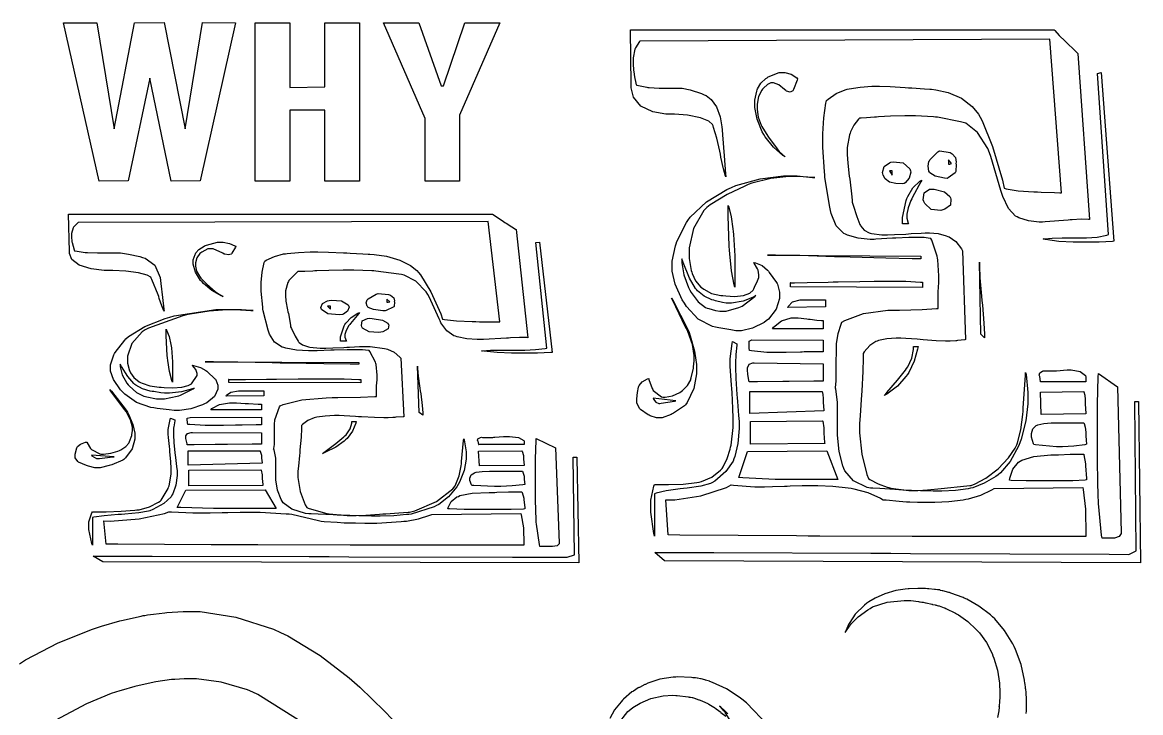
# Model space of a CAD drawing. Extents: x 50 to 306, y 80 to 279.
# Drawn here: x 141.2 to 248.6, y 212.9 to 279.2 of the extents above; entities that cross this region are included whole.
import ezdxf

# ---------------------------------------------------------------- set-up
doc = ezdxf.new("R2010")
doc.units = 0
doc.header["$MEASUREMENT"] = 0

msp = doc.modelspace()

# ---------------------------------------------------------------- linework, layer by layer
at = {"color": 32}
for points in [[(161.642, 279.153), (158.257, 263.948), (155.469, 263.914), (153.422, 273.826), (151.342, 263.948), (148.555, 263.914), (145.132, 279.153), (148.343, 279.153), (150.001, 268.957), (151.941, 279.153), (154.799, 279.188), (156.81, 268.957), (158.467, 279.188), (161.642, 279.153)], [(173.567, 279.153), (173.567, 263.914), (170.215, 263.914), (170.215, 270.757), (166.864, 270.757), (166.864, 263.914), (163.548, 263.914), (163.548, 279.153), (166.864, 279.153), (166.864, 272.944), (170.215, 272.98), (170.215, 279.153), (173.567, 279.153)], [(187.042, 279.153), (183.162, 270.264), (183.162, 263.914), (179.846, 263.914), (179.846, 269.945), (175.86, 279.153), (179.247, 279.153), (181.398, 273.086), (181.61, 273.086), (183.657, 279.153), (187.042, 279.153)]]:
    msp.add_lwpolyline(points, close=True, dxfattribs=at)
at = {"color": 7}
for points in [[(199.566, 278.482), (240.278, 278.482), (240.338, 278.404), (240.753, 277.932), (241.308, 277.372), (241.44, 277.247), (241.573, 277.125), (242.12, 276.614), (242.491, 276.243), (242.535, 276.189), (243.663, 260.244), (243.548, 260.254), (242.848, 260.267), (241.988, 260.227), (241.793, 260.21), (241.599, 260.192), (239.394, 260.015), (239.147, 259.997), (238.81, 259.997), (237.798, 260.125), (236.872, 260.412), (236.714, 260.49), (236.554, 260.57), (235.867, 261.304), (235.321, 262.459), (235.233, 262.749), (235.144, 263.041), (234.173, 266.303), (234.068, 266.664), (233.892, 267.071), (232.904, 268.614), (231.775, 269.488), (231.528, 269.558), (231.28, 269.628), (229.076, 270.069), (228.883, 270.087), (228.688, 270.105), (226.955, 270.192), (226.377, 270.192), (225.92, 270.192), (224.551, 270.167), (223.387, 270.105), (223.202, 270.087), (223.016, 270.069), (222.232, 270.007), (221.743, 269.981), (221.58, 269.981), (221.474, 269.876), (221.028, 269.311), (220.707, 268.676), (220.663, 268.534), (220.618, 268.394), (220.38, 267.177), (220.38, 266.77), (220.38, 266.493), (220.436, 265.66), (220.582, 264.416), (220.627, 264.124), (220.671, 263.834), (220.817, 262.709), (220.875, 262.104), (220.875, 261.902), (220.953, 261.629), (221.314, 260.526), (221.607, 259.778), (221.651, 259.68), (221.695, 259.592), (222.02, 259.231), (222.487, 258.975), (222.603, 258.939), (222.717, 258.913), (223.716, 258.763), (224.05, 258.763), (224.268, 258.763), (224.922, 258.79), (226.006, 258.852), (226.271, 258.869), (226.536, 258.887), (227.492, 258.948), (227.873, 258.975), (228.001, 258.975), (228.279, 258.975), (229.115, 258.892), (229.905, 258.684), (230.047, 258.622), (230.188, 258.57), (230.817, 258.119), (231.36, 257.422), (231.458, 257.245), (231.739, 248.708), (231.677, 248.7), (230.972, 248.612), (230.893, 248.602), (230.813, 248.594), (230.291, 248.568), (230.117, 248.568), (229.824, 248.568), (228.943, 248.599), (227.692, 248.682), (227.401, 248.708), (227.109, 248.736), (226.024, 248.819), (225.548, 248.849), (225.389, 248.849), (225.092, 248.849), (224.198, 248.775), (223.405, 248.612), (223.272, 248.568), (223.14, 248.524), (222.549, 248.127), (222.03, 247.518), (221.933, 247.367), (221.933, 246.934), (221.883, 245.627), (221.783, 243.796), (221.757, 243.381), (221.729, 242.958), (221.628, 241.372), (221.58, 240.657), (221.58, 240.418), (221.58, 239.741), (221.791, 237.712), (222.285, 235.736), (222.426, 235.373), (222.567, 235.268), (223.348, 234.84), (224.216, 234.535), (224.403, 234.491), (224.587, 234.447), (226.3, 234.208), (226.872, 234.208), (227.182, 234.208), (228.115, 234.262), (229.428, 234.386), (229.729, 234.421), (230.028, 234.457), (231.268, 234.601), (232.172, 234.695), (232.304, 234.703), (232.665, 234.849), (233.706, 235.405), (234.9, 236.287), (235.89, 237.348), (236.51, 238.26), (236.678, 238.584), (236.757, 238.796), (237.071, 240.035), (237.261, 241.504), (237.279, 241.829), (237.295, 242.156), (237.498, 245.243), (237.526, 245.533), (237.56, 245.349), (237.736, 243.636), (237.736, 243.064), (237.736, 242.521), (237.546, 240.891), (237.093, 239.139), (236.96, 238.795), (236.828, 238.452), (236.052, 236.996), (235.1, 235.894), (234.88, 235.726), (234.659, 235.559), (233.557, 234.902), (232.454, 234.474), (232.234, 234.421), (232.013, 234.377), (230.779, 234.214), (229.489, 234.138), (229.059, 234.138), (228.648, 234.138), (227.417, 234.17), (225.734, 234.254), (225.355, 234.28), (224.975, 234.307), (223.533, 234.39), (222.862, 234.421), (222.639, 234.421), (222.312, 234.501), (221.006, 235.136), (220.159, 236.088), (220.063, 236.325), (219.965, 236.564), (219.617, 237.967), (219.464, 239.514), (219.464, 240.029), (219.464, 242.252), (219.464, 242.703), (219.286, 243.929), (219.251, 244.052), (219.26, 244.114), (219.322, 244.703), (219.322, 244.898), (219.322, 245.084), (219.322, 245.502), (219.322, 245.64), (219.322, 246.248), (219.348, 247.862), (219.358, 248.073), (219.366, 248.285), (219.515, 249.287), (219.807, 250.2), (219.887, 250.366), (220.159, 250.552), (221.949, 251.214), (224.305, 251.522), (224.86, 251.531), (225.415, 251.54), (227.59, 251.606), (228.969, 251.69), (229.129, 251.707), (229.129, 252.025), (229.129, 252.741), (229.129, 252.978), (229.129, 253.304), (229.19, 254.178), (229.199, 254.283), (229.199, 254.847), (229.085, 256.363), (229.059, 256.54), (229.031, 256.708), (228.502, 258.269), (228.424, 258.41), (228.362, 258.428), (227.773, 258.516), (227.578, 258.516), (227.383, 258.516), (226.945, 258.516), (226.8, 258.516), (226.324, 258.516), (225.063, 258.455), (224.896, 258.446), (224.728, 258.437), (223.14, 258.349), (222.992, 258.34), (222.607, 258.34), (221.456, 258.468), (220.416, 258.754), (220.24, 258.833), (220.063, 258.913), (219.344, 259.65), (218.853, 260.827), (218.792, 261.126), (218.73, 261.426), (218.255, 264.275), (218.229, 264.547), (218.201, 264.822), (218.053, 267.184), (218.053, 267.971), (218.053, 268.48), (218.135, 270.009), (218.343, 271.428), (218.405, 271.675), (218.546, 271.807), (219.326, 272.342), (220.194, 272.715), (220.38, 272.767), (220.565, 272.812), (221.623, 272.976), (222.754, 273.05), (223.132, 273.05), (223.478, 273.05), (224.516, 273.02), (225.945, 272.936), (226.271, 272.91), (226.598, 272.883), (227.806, 272.799), (228.322, 272.767), (228.494, 272.767), (228.892, 272.719), (230.075, 272.444), (231.378, 271.891), (232.402, 271.107), (233.003, 270.364), (233.15, 270.087), (233.353, 269.717), (234.341, 267.261), (235.293, 264.01), (235.479, 263.242), (235.656, 263.19), (236.802, 263.001), (238.301, 262.9), (238.654, 262.89), (239.007, 262.882), (240.294, 262.843), (240.811, 262.819), (240.983, 262.819), (239.853, 277.566), (200.484, 277.39), (200.44, 277.337), (200.051, 276.746), (200.025, 276.684), (199.997, 276.614), (199.849, 275.766), (199.849, 275.483), (199.849, 275.237), (199.875, 274.567), (199.885, 274.497), (199.893, 274.427), (199.967, 273.964), (200.095, 273.341), (200.131, 273.19), (200.201, 273.164), (201.144, 272.954), (201.26, 272.944), (201.374, 272.936), (202.346, 272.874), (202.671, 272.874), (203.076, 272.874), (203.99, 272.874), (204.294, 272.874), (204.546, 272.874), (205.303, 272.715), (206.401, 272.344), (206.658, 272.238), (206.842, 272.162), (207.338, 271.789), (207.852, 271.075), (208.2, 270.097), (208.361, 269.165), (208.385, 268.853), (208.42, 268.394), (208.574, 266.357), (208.711, 264.637), (208.738, 264.337), (208.703, 264.416), (208.5, 265.126), (208.262, 266.242), (208.209, 266.524), (208.155, 266.806), (207.869, 268.055), (207.564, 269.073), (207.504, 269.24), (207.456, 269.372), (207.107, 269.69), (206.287, 270.03), (205.043, 270.257), (203.793, 270.357), (203.376, 270.368), (202.964, 270.381), (201.734, 270.588), (200.567, 271.133), (199.868, 272.001), (199.636, 272.894), (199.636, 273.19), (199.566, 278.482)], [(211.737, 272.697), (211.771, 272.813), (212.08, 273.333), (212.565, 273.783), (212.689, 273.862), (212.812, 273.941), (213.858, 274.355), (214.206, 274.355), (214.409, 274.355), (215.017, 274.202), (215.538, 273.853), (215.617, 273.756), (215.582, 273.633), (215.229, 272.723), (215.194, 272.661), (215.158, 272.609), (214.908, 272.486), (214.568, 272.574), (214.489, 272.627), (214.383, 272.751), (213.832, 273.182), (213.319, 273.367), (213.148, 273.367), (213.047, 273.367), (212.746, 273.214), (212.354, 272.865), (212.266, 272.767), (212.178, 272.671), (211.869, 272.054), (211.737, 271.319), (211.737, 271.074), (211.737, 270.823), (211.847, 270.069), (212.116, 269.311), (212.196, 269.169), (212.275, 269.029), (212.838, 268.143), (213.65, 267.027), (213.854, 266.77), (214.419, 266.277), (214.215, 266.401), (213.303, 267.181), (212.513, 268.191), (212.372, 268.428), (212.23, 268.666), (211.737, 269.885), (211.526, 271.016), (211.526, 271.392), (211.526, 271.719), (211.701, 272.583), (211.737, 272.697)], [(244.792, 274.355), (245.992, 258.163), (245.86, 258.147), (244.583, 258.057), (244.158, 258.057), (243.751, 258.057), (242.838, 258.057), (242.535, 258.057), (242.08, 258.057), (240.717, 258.137), (239.44, 258.322), (239.219, 258.374), (239.324, 258.392), (240.065, 258.454), (241.017, 258.48), (241.336, 258.48), (243.028, 258.48), (243.366, 258.48), (244.381, 258.56), (245.329, 258.746), (245.497, 258.798), (244.439, 274.285), (244.792, 274.355)], [(229.199, 266.806), (229.296, 266.834), (230.266, 266.692), (230.364, 266.63), (230.46, 266.569), (230.779, 266.203), (230.849, 265.748), (230.823, 265.642), (230.857, 265.563), (230.831, 264.857), (230.787, 264.796), (230.743, 264.743), (230.072, 264.239), (229.975, 264.195), (229.737, 264.213), (228.837, 264.403), (228.327, 264.717), (228.283, 264.796), (228.239, 264.902), (228.151, 265.383), (228.239, 265.81), (228.283, 265.888), (228.335, 265.986), (229.102, 266.746), (229.199, 266.806)], [(224.579, 265.748), (224.816, 265.801), (225.768, 265.7), (226.403, 265.122), (226.483, 264.936), (226.491, 264.804), (226.351, 264.226), (225.962, 263.773), (225.848, 263.701), (225.653, 263.685), (225.061, 263.696), (224.453, 263.843), (224.032, 264.149), (223.83, 264.495), (223.802, 264.619), (223.784, 264.769), (223.952, 265.343), (224.437, 265.704), (224.579, 265.748)], [(230.117, 265.994), (230.117, 265.571), (230.117, 265.571), (230.222, 265.571), (230.258, 265.571), (230.4, 265.642), (230.117, 265.994)], [(205.07, 260.138), (205.325, 260.474), (206.89, 261.938), (208.826, 263.12), (209.267, 263.313), (209.708, 263.499), (212.024, 264.156), (214.268, 264.443), (215.018, 264.443), (215.582, 264.443), (217.073, 264.293), (217.275, 264.267), (217.063, 264.284), (216.163, 264.346), (215.568, 264.371), (215.371, 264.371), (214.791, 264.371), (213.05, 264.182), (211.234, 263.727), (210.891, 263.595), (210.546, 263.463), (208.857, 262.661), (207.221, 261.647), (206.904, 261.408), (206.622, 261.1), (205.633, 259.368), (205.21, 257.539), (205.21, 256.928), (205.21, 256.497), (205.413, 255.359), (205.457, 255.199), (205.501, 255.05), (205.836, 254.357), (206.349, 253.753), (206.481, 253.647), (206.613, 253.542), (207.363, 253.15), (208.253, 252.951), (208.456, 252.942), (208.733, 252.907), (209.573, 252.863), (210.44, 252.942), (211.055, 253.18), (211.362, 253.461), (211.42, 253.577), (211.498, 253.737), (211.785, 254.349), (211.913, 254.67), (211.913, 254.776), (211.913, 254.944), (211.825, 255.385), (211.807, 255.447), (211.789, 255.509), (211.464, 256.064), (211.42, 256.117), (211.569, 256.091), (212.23, 255.814), (212.751, 255.377), (212.831, 255.271), (212.91, 255.156), (213.615, 254.186), (213.677, 254.106), (213.712, 254.018), (213.89, 253.264), (213.89, 253.012), (213.89, 252.663), (213.571, 251.615), (212.83, 250.667), (212.619, 250.508), (212.407, 250.349), (211.296, 249.794), (210.224, 249.554), (209.867, 249.554), (209.702, 249.554), (209.205, 249.639), (208.059, 249.847), (207.75, 249.907), (207.441, 249.969), (206.079, 250.672), (204.946, 251.883), (204.752, 252.2), (204.557, 252.527), (203.878, 254.04), (203.589, 255.28), (203.589, 255.694), (203.589, 256.25), (203.914, 257.722), (203.976, 257.917), (204.036, 258.119), (204.946, 259.971), (205.07, 260.138)], [(224.719, 264.936), (224.437, 264.936), (224.719, 264.513), (224.719, 264.936)], [(227.542, 264.018), (227.462, 263.878), (226.668, 262.38), (226.59, 262.22), (226.509, 262.071), (226.24, 261.352), (226.131, 260.761), (226.131, 260.562), (226.131, 260.378), (226.245, 259.901), (226.271, 259.821), (225.708, 259.821), (225.708, 260.43), (226.059, 262.062), (226.131, 262.254), (226.201, 262.449), (226.69, 263.284), (227.373, 263.922), (227.542, 264.018)], [(228.46, 263.172), (228.732, 263.156), (229.733, 262.909), (230.258, 262.45), (230.294, 262.326), (230.354, 262.194), (230.298, 261.638), (229.765, 261.224), (229.588, 261.162), (229.368, 261.109), (228.458, 261.21), (227.832, 261.789), (227.754, 261.973), (227.7, 262.15), (227.774, 262.811), (228.291, 263.156), (228.46, 263.172)], [(208.951, 261.585), (209.011, 261.436), (209.249, 260.505), (209.416, 259.344), (209.444, 259.079), (209.47, 258.815), (209.586, 256.764), (209.586, 256.081), (209.586, 253.753), (209.524, 253.983), (209.284, 255.323), (209.117, 256.946), (209.091, 257.315), (209.064, 257.686), (208.951, 260.61), (208.951, 261.585)], [(145.627, 260.773), (186.337, 260.773), (186.398, 260.721), (187.369, 260.041), (187.501, 259.961), (187.634, 259.883), (188.181, 259.548), (188.552, 259.319), (188.596, 259.292), (189.724, 248.885), (189.609, 248.894), (188.907, 248.908), (188.047, 248.867), (187.854, 248.849), (187.66, 248.841), (185.455, 248.726), (185.208, 248.708), (184.871, 248.708), (183.858, 248.788), (182.933, 248.973), (182.775, 249.025), (182.615, 249.079), (181.927, 249.556), (181.38, 250.314), (181.292, 250.508), (181.204, 250.702), (180.233, 252.819), (180.129, 253.048), (179.953, 253.312), (178.963, 254.318), (177.835, 254.9), (177.588, 254.952), (177.341, 254.996), (175.136, 255.297), (174.942, 255.305), (174.748, 255.315), (173.016, 255.375), (172.438, 255.375), (171.981, 255.375), (170.611, 255.355), (169.448, 255.315), (169.263, 255.305), (169.077, 255.288), (168.292, 255.244), (167.802, 255.235), (167.64, 255.235), (167.533, 255.165), (166.768, 254.371), (166.723, 254.283), (166.679, 254.194), (166.441, 253.388), (166.441, 253.118), (166.441, 252.936), (166.497, 252.386), (166.643, 251.576), (166.688, 251.39), (166.732, 251.205), (166.876, 250.468), (166.934, 250.075), (166.934, 249.943), (167.013, 249.759), (167.375, 249.035), (167.666, 248.558), (167.71, 248.496), (167.754, 248.436), (168.081, 248.197), (168.548, 248.03), (168.664, 248.003), (168.778, 247.986), (169.776, 247.897), (170.109, 247.897), (170.327, 247.897), (170.982, 247.92), (172.067, 247.959), (172.332, 247.967), (172.597, 247.985), (173.553, 248.03), (173.933, 248.039), (174.06, 248.039), (174.571, 248.039), (175.964, 247.862), (176.106, 247.826), (176.247, 247.792), (176.878, 247.487), (177.42, 247.025), (177.517, 246.908), (177.8, 241.3), (177.738, 241.292), (177.032, 241.239), (176.954, 241.23), (176.76, 241.23), (176.322, 241.194), (176.177, 241.194), (175.883, 241.194), (175.004, 241.221), (173.751, 241.283), (173.46, 241.3), (173.168, 241.318), (172.084, 241.38), (171.608, 241.406), (171.45, 241.406), (171.152, 241.406), (170.259, 241.358), (169.466, 241.257), (169.333, 241.23), (169.201, 241.204), (168.61, 240.947), (168.089, 240.552), (167.992, 240.454), (167.992, 240.171), (167.943, 239.321), (167.842, 238.117), (167.816, 237.842), (167.789, 237.57), (167.688, 236.543), (167.64, 236.063), (167.64, 235.902), (167.64, 235.458), (167.851, 234.126), (168.345, 232.825), (168.487, 232.587), (168.628, 232.517), (170.276, 232.023), (170.462, 231.987), (170.647, 231.961), (172.359, 231.811), (172.931, 231.811), (173.241, 231.811), (174.175, 231.842), (175.489, 231.925), (175.79, 231.951), (176.088, 231.979), (177.327, 232.067), (178.233, 232.12), (178.365, 232.128), (178.866, 232.26), (180.961, 233.16), (182.509, 234.377), (182.739, 234.667), (182.818, 234.81), (183.13, 235.621), (183.32, 236.573), (183.338, 236.784), (183.355, 236.996), (183.559, 238.999), (183.585, 239.183), (183.619, 239.061), (183.797, 237.936), (183.797, 237.56), (183.797, 237.206), (183.607, 236.141), (183.154, 234.994), (183.021, 234.774), (182.889, 234.553), (182.112, 233.611), (181.16, 232.879), (180.939, 232.763), (180.719, 232.649), (178.514, 231.943), (178.293, 231.915), (178.073, 231.889), (176.838, 231.789), (175.548, 231.739), (175.118, 231.739), (174.708, 231.739), (173.477, 231.767), (171.793, 231.829), (171.414, 231.845), (171.035, 231.863), (169.592, 231.925), (168.921, 231.951), (168.698, 231.951), (168.371, 232.005), (167.066, 232.424), (166.219, 233.037), (166.122, 233.186), (166.025, 233.336), (165.677, 234.24), (165.523, 235.249), (165.523, 235.585), (165.523, 237.031), (165.523, 237.323), (165.347, 238.117), (165.312, 238.195), (165.32, 238.239), (165.383, 238.631), (165.383, 238.76), (165.383, 238.884), (165.383, 239.161), (165.383, 239.254), (165.383, 239.65), (165.407, 240.701), (165.417, 240.841), (165.425, 240.983), (165.866, 242.244), (165.946, 242.358), (166.219, 242.483), (168.009, 242.919), (170.364, 243.126), (170.921, 243.134), (171.476, 243.144), (173.651, 243.188), (175.03, 243.232), (175.19, 243.24), (175.19, 243.444), (175.19, 243.9), (175.19, 244.052), (175.19, 244.273), (175.25, 244.855), (175.26, 244.934), (175.26, 245.305), (175.145, 246.301), (175.118, 246.415), (175.092, 246.531), (174.563, 247.554), (174.485, 247.65), (174.423, 247.668), (173.833, 247.72), (173.637, 247.72), (173.442, 247.72), (173.006, 247.72), (172.861, 247.72), (172.384, 247.72), (171.123, 247.696), (170.957, 247.686), (170.789, 247.678), (169.485, 247.614), (169.051, 247.614), (168.666, 247.614), (167.516, 247.694), (166.475, 247.88), (166.299, 247.933), (166.122, 247.986), (165.403, 248.462), (164.914, 249.221), (164.853, 249.414), (164.791, 249.608), (164.314, 251.46), (164.288, 251.637), (164.261, 251.813), (164.112, 253.348), (164.112, 253.86), (164.112, 254.19), (164.195, 255.178), (164.403, 256.099), (164.465, 256.257), (164.605, 256.345), (165.387, 256.704), (166.255, 256.937), (166.441, 256.963), (166.625, 256.99), (167.684, 257.091), (168.815, 257.139), (169.193, 257.139), (169.539, 257.139), (170.576, 257.114), (172.005, 257.052), (172.332, 257.035), (172.657, 257.017), (173.866, 256.955), (174.383, 256.928), (174.555, 256.928), (174.95, 256.898), (176.135, 256.717), (177.438, 256.351), (178.463, 255.833), (179.054, 255.356), (179.211, 255.165), (179.414, 254.918), (180.402, 253.308), (181.354, 251.187), (181.54, 250.685), (181.717, 250.65), (182.863, 250.522), (184.362, 250.446), (184.715, 250.436), (185.068, 250.428), (186.355, 250.407), (186.87, 250.402), (187.042, 250.402), (185.914, 260.067), (146.543, 259.961), (146.499, 259.927), (146.112, 259.548), (146.086, 259.504), (146.058, 259.46), (145.91, 258.91), (145.91, 258.727), (145.91, 258.568), (145.934, 258.137), (145.944, 258.093), (145.952, 258.049), (146.155, 257.343), (146.19, 257.245), (146.261, 257.229), (147.205, 257.079), (147.321, 257.069), (147.435, 257.061), (148.407, 257.035), (148.732, 257.035), (149.137, 257.035), (150.049, 257.035), (150.354, 257.035), (150.606, 257.035), (151.364, 256.928), (152.461, 256.682), (152.717, 256.61), (152.972, 256.54), (153.912, 255.844), (154.41, 254.689), (154.446, 254.389), (154.481, 254.09), (154.635, 252.747), (154.772, 251.619), (154.799, 251.424), (154.763, 251.478), (154.559, 251.945), (154.322, 252.659), (154.27, 252.835), (154.216, 253.022), (153.625, 254.495), (153.565, 254.599), (153.511, 254.7), (153.168, 254.904), (152.346, 255.13), (151.103, 255.275), (149.853, 255.335), (149.437, 255.341), (149.025, 255.353), (147.794, 255.494), (146.627, 255.848), (145.929, 256.407), (145.697, 256.983), (145.697, 257.175), (145.627, 260.773)], [(157.798, 256.963), (157.832, 257.035), (158.141, 257.379), (158.626, 257.688), (158.75, 257.74), (158.873, 257.794), (159.919, 258.057), (160.267, 258.057), (160.47, 258.057), (161.078, 257.956), (161.598, 257.73), (161.678, 257.668), (161.642, 257.59), (161.29, 256.999), (161.255, 256.963), (161.219, 256.928), (160.967, 256.854), (160.628, 256.902), (160.55, 256.928), (160.444, 257.008), (159.518, 257.422), (159.209, 257.422), (158.988, 257.422), (158.415, 257.096), (158.327, 257.035), (158.239, 256.973), (157.93, 256.567), (157.798, 256.097), (157.798, 255.94), (157.798, 255.776), (157.907, 255.284), (158.177, 254.794), (158.257, 254.706), (158.335, 254.609), (158.899, 254.036), (159.711, 253.322), (159.915, 253.154), (160.478, 252.835), (160.275, 252.916), (159.362, 253.422), (158.574, 254.088), (158.433, 254.247), (158.291, 254.397), (157.796, 255.191), (157.585, 255.939), (157.585, 256.187), (157.585, 256.381), (157.762, 256.892), (157.798, 256.963)], [(190.853, 258.057), (192.052, 247.474), (191.919, 247.457), (190.642, 247.403), (190.217, 247.403), (189.811, 247.403), (188.899, 247.403), (188.596, 247.403), (188.141, 247.403), (186.778, 247.457), (185.499, 247.58), (185.279, 247.614), (185.383, 247.632), (186.125, 247.678), (187.077, 247.686), (187.395, 247.686), (189.089, 247.686), (189.426, 247.686), (190.442, 247.74), (191.39, 247.862), (191.558, 247.897), (190.5, 258.021), (190.853, 258.057)], [(227.471, 256.716), (227.471, 256.469), (226.629, 256.469), (224.106, 256.519), (220.689, 256.62), (219.921, 256.646), (219.154, 256.673), (215.833, 256.774), (213.501, 256.822), (212.725, 256.822), (227.471, 256.716)], [(204.505, 256.469), (204.505, 256.082), (204.694, 254.918), (205.148, 253.701), (205.281, 253.471), (205.413, 253.234), (206.083, 252.33), (206.79, 251.797), (206.94, 251.743), (207.089, 251.69), (207.732, 251.504), (208.169, 251.424), (208.315, 251.424), (208.773, 251.424), (209.999, 251.777), (210.149, 251.847), (210.298, 251.919), (211.533, 252.837), (211.631, 252.942), (211.454, 252.819), (210.414, 252.386), (209.264, 252.2), (208.88, 252.2), (208.763, 252.2), (208.412, 252.276), (207.741, 252.439), (207.574, 252.483), (207.406, 252.527), (206.652, 252.876), (206.021, 253.384), (205.916, 253.507), (205.81, 253.631), (205.237, 254.619), (204.628, 256.1), (204.505, 256.469)], [(233.08, 256.153), (233.08, 255.776), (233.136, 254.643), (233.282, 252.871), (233.327, 252.448), (233.371, 252.025), (233.517, 250.297), (233.575, 249.239), (233.575, 248.885), (233.222, 249.238), (233.08, 256.153)], [(214.912, 254.176), (215.321, 254.176), (216.552, 254.2), (218.554, 254.238), (219.039, 254.247), (219.524, 254.256), (221.601, 254.296), (222.986, 254.317), (223.449, 254.317), (223.96, 254.317), (225.111, 254.317), (225.495, 254.317), (226.024, 254.317), (227.426, 254.23), (227.612, 254.212), (227.612, 253.717), (214.948, 253.788), (214.948, 254.176), (214.912, 254.176)], [(170.638, 252.448), (170.875, 252.484), (171.829, 252.422), (172.464, 252.043), (172.544, 251.919), (172.552, 251.831), (172.411, 251.448), (172.023, 251.152), (171.909, 251.108), (171.617, 251.091), (170.514, 251.197), (169.907, 251.584), (169.863, 251.707), (169.845, 251.805), (170.013, 252.184), (170.496, 252.422), (170.638, 252.448)], [(175.26, 253.118), (175.357, 253.136), (176.327, 253.048), (176.425, 253.012), (176.521, 252.968), (176.838, 252.721), (176.909, 252.439), (176.882, 252.377), (176.917, 252.324), (176.892, 251.883), (176.848, 251.847), (176.804, 251.813), (176.132, 251.488), (176.036, 251.46), (175.798, 251.478), (174.898, 251.602), (174.387, 251.795), (174.342, 251.847), (174.298, 251.919), (174.21, 252.232), (174.298, 252.528), (174.342, 252.589), (174.395, 252.633), (175.154, 253.074), (175.26, 253.118)], [(176.177, 252.589), (176.177, 252.306), (176.211, 252.306), (176.291, 252.306), (176.319, 252.306), (176.459, 252.342), (176.177, 252.589)], [(203.517, 252.695), (203.684, 252.44), (205.095, 249.678), (205.21, 249.378), (205.325, 249.079), (205.734, 247.606), (205.916, 246.316), (205.916, 245.886), (205.916, 245.418), (205.651, 244.012), (205.034, 242.667), (204.858, 242.429), (204.76, 242.358), (203.703, 241.654), (203.589, 241.583), (203.473, 241.512), (202.606, 241.194), (202.318, 241.194), (202.08, 241.194), (201.462, 241.396), (201.366, 241.44), (201.268, 241.485), (200.528, 241.979), (200.484, 242.042), (200.44, 242.095), (200.201, 242.637), (200.201, 242.817), (200.201, 243.021), (200.25, 243.629), (200.35, 244.15), (200.378, 244.228), (200.404, 244.308), (200.695, 244.651), (201.198, 244.924), (201.33, 244.968), (201.356, 244.88), (201.675, 243.998), (201.719, 243.91), (201.763, 243.832), (202.555, 243.214), (202.671, 243.17), (202.904, 243.17), (203.605, 243.308), (204.302, 243.637), (204.435, 243.733), (204.567, 243.822), (205.069, 244.308), (205.359, 244.829), (205.387, 244.934), (205.413, 245.04), (205.624, 245.948), (205.633, 246.027), (205.642, 246.098), (205.705, 246.654), (205.705, 246.838), (205.705, 247.191), (205.519, 248.245), (205.087, 249.476), (204.964, 249.731), (204.84, 249.979), (203.631, 252.458), (203.517, 252.695)], [(218.299, 252.519), (218.299, 251.847), (214.701, 251.777), (214.727, 251.901), (215.127, 252.334), (215.865, 252.519), (216.112, 252.519), (216.658, 252.519), (217.889, 252.519), (218.299, 252.519)], [(151.129, 248.779), (151.384, 248.999), (152.951, 249.965), (154.887, 250.738), (155.328, 250.861), (155.769, 250.985), (159.75, 251.601), (161.079, 251.601), (161.642, 251.601), (163.132, 251.513), (163.336, 251.495), (163.124, 251.513), (162.224, 251.558), (161.629, 251.567), (161.432, 251.567), (160.851, 251.567), (159.111, 251.44), (157.293, 251.152), (156.95, 251.072), (156.606, 250.983), (153.282, 249.811), (152.965, 249.66), (152.683, 249.458), (151.694, 248.317), (151.271, 247.129), (151.271, 246.732), (151.271, 246.451), (151.474, 245.702), (151.518, 245.604), (151.562, 245.507), (151.897, 245.054), (152.408, 244.653), (152.54, 244.581), (152.673, 244.511), (153.422, 244.26), (154.313, 244.132), (154.517, 244.122), (154.795, 244.099), (155.634, 244.07), (156.5, 244.124), (157.116, 244.282), (157.415, 244.46), (157.479, 244.545), (157.558, 244.651), (157.846, 245.054), (157.974, 245.255), (157.974, 245.321), (157.974, 245.437), (157.885, 245.736), (157.868, 245.78), (157.85, 245.824), (157.523, 246.204), (157.479, 246.239), (157.63, 246.222), (158.291, 246.036), (158.811, 245.746), (158.89, 245.674), (158.969, 245.604), (159.676, 244.952), (159.738, 244.898), (159.772, 244.837), (159.949, 244.329), (159.949, 244.158), (159.949, 243.932), (159.631, 243.254), (158.89, 242.641), (158.68, 242.535), (158.467, 242.43), (157.355, 242.059), (156.285, 241.899), (155.928, 241.899), (155.762, 241.899), (155.266, 241.957), (154.12, 242.102), (153.811, 242.146), (153.502, 242.19), (152.14, 242.655), (151.005, 243.453), (150.813, 243.663), (150.618, 243.876), (149.939, 244.86), (149.648, 245.658), (149.648, 245.922), (149.648, 246.284), (149.975, 247.245), (150.037, 247.367), (150.097, 247.483), (151.005, 248.664), (151.129, 248.779)], [(170.78, 251.919), (170.498, 251.919), (170.78, 251.637), (170.78, 251.919)], [(173.567, 251.318), (173.487, 251.222), (172.693, 250.253), (172.615, 250.155), (172.534, 250.059), (172.265, 249.582), (172.156, 249.192), (172.156, 249.061), (172.156, 248.938), (172.27, 248.622), (172.296, 248.568), (171.733, 248.568), (171.733, 248.965), (172.084, 250.033), (172.156, 250.155), (172.234, 250.279), (172.741, 250.817), (173.407, 251.248), (173.567, 251.318)], [(174.485, 250.755), (174.757, 250.738), (175.758, 250.566), (176.283, 250.27), (176.319, 250.19), (176.371, 250.114), (176.323, 249.736), (175.79, 249.458), (175.613, 249.414), (175.393, 249.379), (174.483, 249.441), (173.857, 249.82), (173.779, 249.943), (173.735, 250.064), (173.827, 250.508), (174.324, 250.738), (174.485, 250.755)], [(218.087, 250.542), (218.087, 249.731), (213.218, 249.731), (213.324, 249.907), (214.066, 250.524), (215.017, 250.789), (215.335, 250.789), (215.67, 250.789), (216.525, 250.702), (216.676, 250.685), (216.825, 250.667), (217.486, 250.587), (217.937, 250.542), (218.087, 250.542)], [(154.976, 249.696), (155.036, 249.6), (155.274, 248.991), (155.441, 248.241), (155.469, 248.073), (155.495, 247.906), (155.611, 246.576), (155.611, 246.133), (155.611, 244.615), (155.549, 244.766), (155.309, 245.649), (155.142, 246.707), (155.116, 246.944), (155.098, 247.183), (154.976, 249.068), (154.976, 249.696)], [(209.374, 248.532), (209.797, 248.285), (209.787, 248.181), (209.699, 247.271), (209.69, 247.191), (209.681, 247.113), (209.656, 246.59), (209.656, 246.415), (209.656, 246.054), (209.705, 244.97), (209.805, 243.444), (209.833, 243.1), (209.859, 242.747), (209.959, 241.429), (210.009, 240.83), (210.009, 240.63), (210.009, 240.158), (209.881, 238.738), (209.593, 237.464), (209.514, 237.243), (209.434, 237.032), (208.747, 236.031), (207.67, 235.118), (207.397, 234.95), (207.265, 234.889), (206.329, 234.629), (205.007, 234.421), (204.681, 234.385), (204.355, 234.359), (203.01, 234.18), (202.035, 233.945), (201.895, 233.892), (201.895, 229.835), (201.833, 230.073), (201.542, 232.117), (201.542, 232.797), (201.542, 233.292), (201.833, 234.615), (201.895, 234.774), (202.741, 234.774), (203.218, 234.774), (204.65, 234.831), (205.942, 234.976), (206.163, 235.02), (206.383, 235.064), (207.38, 235.475), (208.235, 236.149), (208.385, 236.325), (208.482, 236.475), (208.871, 237.297), (209.153, 238.187), (209.197, 238.372), (209.241, 238.558), (209.444, 240.271), (209.444, 240.841), (209.444, 241.151), (209.412, 242.081), (209.33, 243.611), (209.303, 243.982), (209.276, 244.352), (209.192, 245.675), (209.161, 246.151), (209.161, 246.309), (209.161, 246.866), (209.338, 248.347), (209.374, 248.532)], [(218.087, 248.638), (218.087, 247.544), (217.584, 247.544), (216.243, 247.519), (216.076, 247.51), (215.908, 247.501), (214.526, 247.474), (214.066, 247.474), (213.218, 247.474), (212.671, 247.474), (211.208, 247.624), (211.031, 247.65), (211.019, 247.65), (210.983, 247.884), (210.961, 248.397), (210.961, 248.568), (211.244, 248.672), (218.087, 248.638)], [(226.766, 248.039), (227.189, 248.039), (227.153, 247.792), (226.822, 246.632), (226.299, 245.561), (226.167, 245.357), (226.034, 245.154), (225.213, 244.246), (224.181, 243.479), (223.944, 243.346), (224.19, 243.621), (225.217, 244.82), (225.98, 245.772), (226.095, 245.922), (226.201, 246.081), (226.59, 246.926), (226.766, 247.761), (226.766, 248.039)], [(150.566, 246.345), (150.566, 246.091), (150.755, 245.331), (151.209, 244.529), (151.342, 244.369), (151.474, 244.22), (152.144, 243.633), (152.849, 243.276), (152.999, 243.24), (153.148, 243.206), (154.069, 243.028), (154.376, 243.028), (154.833, 243.028), (156.06, 243.266), (156.21, 243.31), (156.359, 243.355), (157.594, 243.973), (157.692, 244.052), (157.515, 243.973), (156.474, 243.685), (155.323, 243.557), (154.94, 243.557), (154.823, 243.557), (154.471, 243.607), (153.802, 243.707), (153.635, 243.733), (153.466, 243.761), (152.713, 243.99), (152.082, 244.326), (151.977, 244.405), (151.871, 244.493), (151.298, 245.15), (150.688, 246.108), (150.566, 246.345)], [(173.496, 246.521), (173.496, 246.345), (172.654, 246.345), (170.131, 246.371), (166.714, 246.433), (165.946, 246.451), (165.179, 246.469), (161.858, 246.531), (159.526, 246.556), (158.75, 246.556), (173.496, 246.521)], [(179.141, 246.169), (179.141, 245.926), (179.197, 245.194), (179.343, 244.044), (179.388, 243.769), (179.432, 243.497), (179.576, 242.368), (179.634, 241.674), (179.634, 241.44), (179.281, 241.689), (179.141, 246.169)], [(218.087, 246.379), (218.087, 244.722), (217.195, 244.722), (214.824, 244.697), (214.525, 244.687), (214.224, 244.679), (211.777, 244.651), (210.961, 244.651), (210.934, 244.793), (210.851, 245.389), (210.821, 245.762), (210.821, 245.886), (210.821, 246.002), (210.978, 246.345), (211.335, 246.485), (211.454, 246.485), (218.087, 246.379)], [(160.973, 244.864), (161.382, 244.864), (162.613, 244.869), (164.615, 244.89), (165.1, 244.898), (165.585, 244.908), (167.662, 244.93), (169.047, 244.934), (169.51, 244.934), (170.021, 244.934), (171.172, 244.934), (171.556, 244.934), (172.085, 244.934), (173.487, 244.873), (173.673, 244.864), (173.673, 244.545), (161.007, 244.581), (161.007, 244.864), (160.973, 244.864)], [(239.219, 245.71), (239.316, 245.702), (240.284, 245.702), (240.382, 245.71), (240.479, 245.719), (241.511, 245.807), (241.617, 245.816), (241.901, 245.816), (242.755, 245.653), (243.266, 245.261), (243.31, 245.145), (243.31, 244.651), (238.937, 244.651), (238.945, 244.679), (238.893, 245.154), (238.867, 245.217), (238.839, 245.278), (238.883, 245.517), (239.139, 245.684), (239.219, 245.71)], [(246.345, 244.158), (246.698, 230.188), (246.698, 230.084), (246.508, 229.773), (246.068, 229.622), (245.922, 229.622), (245.658, 229.622), (245.062, 229.622), (244.864, 229.622), (244.82, 229.931), (244.519, 232.958), (244.511, 233.256), (244.501, 233.557), (244.461, 235.216), (244.439, 236.922), (244.439, 237.49), (244.439, 238.496), (244.439, 240.758), (244.439, 241.512), (244.439, 242.5), (244.501, 245.138), (244.511, 245.463), (246.345, 244.158)], [(149.578, 243.91), (149.745, 243.743), (151.156, 241.917), (151.271, 241.723), (151.386, 241.53), (151.795, 240.564), (151.977, 239.714), (151.977, 239.43), (151.977, 239.125), (151.712, 238.209), (151.095, 237.333), (150.919, 237.173), (150.821, 237.129), (149.762, 236.688), (149.648, 236.644), (149.532, 236.6), (148.667, 236.397), (148.379, 236.397), (148.141, 236.397), (147.522, 236.547), (147.425, 236.573), (147.327, 236.6), (146.587, 236.926), (146.543, 236.96), (146.499, 236.996), (146.262, 237.341), (146.262, 237.455), (146.262, 237.685), (146.411, 238.319), (146.439, 238.372), (146.465, 238.426), (146.756, 238.66), (147.259, 238.84), (147.391, 238.867), (147.417, 238.804), (147.734, 238.249), (147.778, 238.195), (147.822, 238.143), (148.616, 237.73), (148.732, 237.702), (148.965, 237.702), (149.666, 237.786), (150.363, 237.994), (150.496, 238.055), (150.628, 238.117), (151.129, 238.429), (151.42, 238.76), (151.448, 238.831), (151.474, 238.902), (151.685, 239.492), (151.694, 239.536), (151.703, 239.58), (151.765, 239.944), (151.765, 240.065), (151.765, 240.297), (151.579, 240.991), (151.147, 241.803), (151.025, 241.97), (150.901, 242.13), (149.692, 243.751), (149.578, 243.91)], [(164.358, 243.769), (164.358, 243.31), (160.76, 243.276), (160.787, 243.356), (161.188, 243.643), (161.925, 243.769), (162.172, 243.769), (162.717, 243.769), (163.948, 243.769), (164.358, 243.769)], [(201.753, 243.064), (201.787, 242.985), (202.017, 242.699), (202.295, 242.571), (202.388, 242.571), (202.521, 242.588), (203.809, 242.801), (203.942, 242.817), (201.753, 243.064)], [(248.356, 242.747), (248.568, 227.259), (202.847, 227.435), (201.929, 228.247), (207.592, 228.247), (222.673, 228.187), (224.579, 228.177), (226.483, 228.169), (245.532, 228.08), (247.438, 228.071), (248.143, 228.424), (248.003, 242.747), (248.356, 242.747)], [(211.031, 243.733), (217.946, 243.733), (217.973, 243.707), (218.055, 243.448), (218.087, 243.056), (218.087, 242.923), (218.087, 242.659), (218.148, 241.935), (218.157, 241.865), (211.031, 241.617), (211.031, 243.733)], [(238.937, 243.663), (243.1, 243.733), (243.126, 243.689), (243.209, 243.382), (243.24, 242.959), (243.24, 242.817), (243.24, 242.509), (243.301, 241.645), (243.31, 241.583), (239.007, 241.512), (238.937, 243.663)], [(164.148, 242.499), (164.148, 241.97), (159.279, 241.97), (159.384, 242.086), (160.125, 242.478), (161.078, 242.641), (161.396, 242.641), (161.731, 242.641), (162.586, 242.58), (162.737, 242.571), (162.886, 242.562), (163.832, 242.499), (164.148, 242.499)], [(155.399, 241.16), (155.822, 240.983), (155.812, 240.913), (155.724, 240.331), (155.715, 240.278), (155.706, 240.225), (155.681, 239.895), (155.681, 239.783), (155.681, 239.547), (155.73, 238.836), (155.83, 237.826), (155.858, 237.596), (155.884, 237.367), (155.984, 236.507), (156.034, 236.106), (156.034, 235.972), (156.034, 235.663), (155.906, 234.73), (155.618, 233.893), (155.539, 233.751), (155.459, 233.611), (154.772, 232.958), (153.695, 232.374), (153.422, 232.268), (153.29, 232.224), (152.354, 232.053), (151.032, 231.933), (150.706, 231.915), (150.38, 231.899), (149.035, 231.785), (148.06, 231.635), (147.92, 231.599), (147.92, 228.953), (147.858, 229.103), (147.567, 230.446), (147.567, 230.893), (147.567, 231.211), (147.858, 232.067), (147.92, 232.164), (148.766, 232.164), (149.243, 232.164), (150.675, 232.213), (151.967, 232.314), (152.188, 232.34), (152.408, 232.366), (153.405, 232.631), (154.26, 233.072), (154.41, 233.186), (154.507, 233.284), (155.178, 234.404), (155.222, 234.527), (155.266, 234.651), (155.469, 235.776), (155.469, 236.149), (155.469, 236.353), (155.437, 236.962), (155.355, 237.958), (155.328, 238.195), (155.301, 238.434), (155.217, 239.298), (155.186, 239.609), (155.186, 239.713), (155.186, 240.075), (155.363, 241.045), (155.399, 241.16)], [(164.148, 241.264), (164.148, 240.524), (163.645, 240.524), (162.304, 240.498), (162.137, 240.488), (161.634, 240.488), (160.502, 240.454), (160.125, 240.454), (159.279, 240.454), (158.732, 240.454), (157.269, 240.542), (157.092, 240.558), (157.08, 240.558), (157.043, 240.714), (157.022, 241.049), (157.022, 241.16), (157.303, 241.23), (164.148, 241.264)], [(172.825, 240.841), (173.25, 240.841), (173.214, 240.683), (172.882, 239.921), (172.358, 239.209), (172.226, 239.077), (172.093, 238.945), (171.274, 238.359), (170.241, 237.86), (170.003, 237.772), (170.25, 237.958), (171.278, 238.74), (172.04, 239.361), (172.156, 239.466), (172.26, 239.572), (172.649, 240.127), (172.825, 240.663), (172.825, 240.841)], [(211.102, 240.841), (218.017, 240.911), (218.043, 240.867), (218.157, 240.239), (218.157, 240.029), (218.157, 239.704), (218.219, 238.831), (218.229, 238.724), (211.102, 238.654), (211.102, 240.841)], [(238.301, 238.618), (238.265, 238.706), (238.089, 239.329), (238.089, 239.536), (238.089, 239.689), (238.221, 240.145), (238.53, 240.454), (238.618, 240.488), (238.706, 240.524), (239.28, 240.648), (239.974, 240.701), (240.206, 240.701), (240.929, 240.701), (242.557, 240.701), (243.1, 240.701), (243.134, 240.657), (243.257, 240.304), (243.31, 239.808), (243.31, 239.642), (243.31, 239.482), (243.333, 239.003), (243.371, 238.69), (243.381, 238.654), (243.195, 238.61), (242.146, 238.465), (241.062, 238.408), (240.701, 238.408), (240.48, 238.417), (238.478, 238.592), (238.301, 238.618)], [(164.148, 239.748), (164.148, 238.654), (163.256, 238.654), (160.883, 238.628), (160.584, 238.618), (159.693, 238.618), (157.689, 238.584), (157.022, 238.584), (156.994, 238.682), (156.88, 239.218), (156.88, 239.396), (156.88, 239.471), (157.038, 239.695), (157.395, 239.783), (157.515, 239.783), (164.148, 239.748)], [(185.279, 239.324), (185.375, 239.316), (186.345, 239.316), (186.443, 239.324), (186.539, 239.334), (187.392, 239.396), (187.678, 239.396), (187.962, 239.396), (188.815, 239.285), (189.327, 239.016), (189.371, 238.937), (189.371, 238.618), (184.996, 238.618), (185.004, 238.636), (184.952, 238.937), (184.926, 238.971), (184.902, 239.011), (184.93, 239.188), (185.19, 239.308), (185.279, 239.324)], [(192.37, 238.301), (192.723, 229.165), (192.723, 229.099), (192.533, 228.896), (192.093, 228.812), (191.947, 228.812), (191.683, 228.812), (191.087, 228.812), (190.889, 228.812), (190.845, 229.015), (190.544, 230.983), (190.536, 231.176), (190.526, 231.37), (190.464, 233.314), (190.464, 233.962), (190.464, 234.623), (190.464, 236.112), (190.464, 236.608), (190.464, 237.261), (190.526, 238.999), (190.536, 239.219), (192.37, 238.301)], [(147.814, 237.596), (147.848, 237.544), (148.299, 237.279), (148.449, 237.279), (148.582, 237.297), (149.868, 237.437), (150.001, 237.455), (147.814, 237.596)], [(194.417, 237.383), (194.627, 227.259), (148.908, 227.365), (147.99, 227.894), (153.651, 227.894), (168.733, 227.868), (170.638, 227.858), (172.543, 227.85), (188.259, 227.788), (193.499, 227.788), (194.204, 228.035), (194.064, 237.419), (194.417, 237.419), (194.417, 237.383)], [(157.092, 238.019), (164.006, 238.019), (164.032, 238.002), (164.148, 237.618), (164.148, 237.49), (164.148, 237.323), (164.209, 236.864), (164.218, 236.82), (157.092, 236.644), (157.092, 238.019)], [(184.996, 237.985), (189.159, 238.019), (189.185, 237.993), (189.301, 237.563), (189.301, 237.419), (189.301, 237.217), (189.362, 236.652), (189.371, 236.608), (185.068, 236.573), (184.996, 237.985)], [(218.44, 238.019), (219.498, 235.267), (214.629, 235.267), (213.465, 235.267), (210.352, 235.417), (209.973, 235.443), (210.821, 237.949), (218.44, 238.019)], [(235.972, 235.197), (235.999, 235.4), (236.299, 236.273), (236.846, 236.934), (236.996, 237.031), (237.145, 237.137), (238.318, 237.491), (239.945, 237.632), (240.488, 237.632), (240.673, 237.641), (241.804, 237.702), (242.182, 237.702), (243.1, 237.702), (243.126, 237.641), (243.266, 236.784), (243.276, 236.678), (243.284, 236.573), (243.371, 235.365), (243.381, 235.233), (243.248, 235.216), (242.051, 235.126), (241.653, 235.126), (241.29, 235.126), (240.476, 235.126), (240.206, 235.126), (239.677, 235.126), (238.486, 235.126), (238.089, 235.126), (237.56, 235.126), (236.149, 235.18), (235.972, 235.197)], [(157.163, 236.149), (164.078, 236.185), (164.104, 236.159), (164.218, 235.729), (164.218, 235.585), (164.218, 235.365), (164.279, 234.783), (164.288, 234.703), (157.163, 234.667), (157.163, 236.149)], [(184.362, 234.703), (184.326, 234.765), (184.15, 235.169), (184.15, 235.303), (184.15, 235.402), (184.282, 235.7), (184.591, 235.912), (184.679, 235.938), (184.767, 235.966), (185.341, 236.048), (186.035, 236.079), (186.267, 236.079), (186.989, 236.079), (188.616, 236.079), (189.159, 236.079), (189.194, 236.052), (189.371, 235.57), (189.371, 235.409), (189.371, 235.251), (189.432, 234.792), (189.442, 234.774), (189.256, 234.748), (188.206, 234.647), (187.121, 234.597), (186.76, 234.597), (186.53, 234.589), (184.539, 234.677), (184.362, 234.703)], [(164.501, 234.28), (165.559, 232.481), (160.69, 232.481), (159.526, 232.481), (156.413, 232.57), (156.034, 232.587), (156.88, 234.244), (164.501, 234.28)], [(209.233, 234.738), (209.47, 234.712), (211.514, 234.561), (212.196, 234.561), (212.447, 234.561), (213.201, 234.585), (214.355, 234.625), (214.629, 234.633), (214.902, 234.643), (216.058, 234.681), (216.812, 234.703), (217.065, 234.703), (217.554, 234.703), (219.021, 234.629), (220.494, 234.465), (220.769, 234.421), (221.041, 234.377), (222.355, 234.02), (223.599, 233.469), (223.838, 233.327), (224.146, 233.3), (225.375, 233.182), (226.074, 233.116), (226.307, 233.116), (226.412, 233.107), (227.131, 233.086), (228.048, 233.08), (228.353, 233.08), (228.804, 233.08), (230.156, 233.156), (231.519, 233.318), (231.775, 233.363), (232.03, 233.407), (233.211, 233.755), (234.287, 234.262), (234.491, 234.385), (243.028, 234.491), (243.062, 234.315), (243.266, 232.41), (243.276, 232.198), (243.284, 231.995), (243.31, 230.349), (243.31, 229.799), (239.976, 229.799), (232.475, 229.799), (229.975, 229.799), (226.642, 229.799), (217.752, 229.827), (216.642, 229.835), (215.529, 229.844), (204.319, 229.924), (203.2, 229.941), (202.988, 233.327), (203.824, 233.327), (206.335, 233.689), (208.792, 234.509), (209.233, 234.738)], [(182.033, 232.445), (182.059, 232.577), (182.359, 233.152), (182.906, 233.584), (183.056, 233.645), (183.206, 233.717), (184.379, 233.945), (186.006, 234.032), (186.549, 234.032), (186.734, 234.042), (187.865, 234.068), (188.243, 234.068), (189.159, 234.068), (189.185, 234.024), (189.326, 233.469), (189.335, 233.398), (189.344, 233.328), (189.432, 232.533), (189.442, 232.445), (189.309, 232.428), (188.112, 232.374), (187.714, 232.374), (187.351, 232.374), (186.537, 232.374), (186.267, 232.374), (185.738, 232.374), (184.547, 232.374), (184.15, 232.374), (183.621, 232.374), (182.21, 232.436), (182.033, 232.445)], [(155.258, 232.164), (155.495, 232.146), (157.539, 232.058), (158.221, 232.058), (158.472, 232.058), (159.226, 232.063), (160.38, 232.084), (160.654, 232.092), (160.927, 232.102), (162.083, 232.124), (162.837, 232.128), (163.09, 232.128), (164.016, 232.128), (166.519, 231.979), (166.794, 231.951), (167.066, 231.925), (169.624, 231.334), (169.863, 231.246), (170.171, 231.229), (171.4, 231.15), (172.099, 231.105), (172.332, 231.105), (172.537, 231.105), (173.156, 231.087), (174.073, 231.069), (174.378, 231.069), (175.233, 231.069), (177.544, 231.22), (177.8, 231.246), (178.055, 231.273), (179.236, 231.502), (180.312, 231.837), (180.516, 231.915), (189.053, 231.987), (189.087, 231.873), (189.291, 230.637), (189.301, 230.504), (189.309, 230.372), (189.335, 229.308), (189.335, 228.953), (186.001, 228.953), (178.5, 228.953), (176, 228.953), (172.667, 228.953), (163.777, 228.98), (162.667, 228.989), (159.305, 228.989), (150.344, 229.05), (149.225, 229.059), (149.013, 231.282), (149.612, 231.273), (152.386, 231.472), (154.825, 232.005), (155.258, 232.164)]]:
    msp.add_lwpolyline(points, close=True, dxfattribs=at)
at = {"color": 40}
for points in [[(237.56, 212.795), (237.596, 213.042), (237.596, 214.172), (237.596, 214.296), (237.568, 214.631), (237.56, 214.665), (237.56, 214.789), (237.534, 215.114), (237.526, 215.158), (237.526, 215.283), (237.464, 215.609), (237.455, 215.653), (237.419, 215.972), (237.087, 217.501), (236.564, 218.943), (236.431, 219.215), (236.299, 219.49), (235.51, 220.764), (234.561, 221.881), (234.351, 222.074), (234.138, 222.268), (233.032, 223.106), (231.871, 223.767), (231.635, 223.873), (231.519, 223.927), (230.338, 224.359), (230.223, 224.403), (230.161, 224.42), (229.578, 224.561), (229.518, 224.579), (229.342, 224.613), (229.27, 224.649), (229.235, 224.649), (229.165, 224.649), (229.129, 224.649), (229.049, 224.649), (228.872, 224.683), (228.812, 224.683), (228.758, 224.693), (228.229, 224.747), (228.177, 224.755), (228.097, 224.755), (227.918, 224.79), (227.858, 224.79), (227.77, 224.79), (227.572, 224.79), (227.506, 224.79), (227.187, 224.79), (226.333, 224.773), (226.237, 224.755), (225.942, 224.737), (225.063, 224.595), (223.996, 224.292), (223.06, 223.877), (222.466, 223.519), (222.286, 223.379), (222.048, 223.202), (221.168, 222.312), (220.627, 221.528), (220.556, 221.404), (220.521, 221.342), (220.282, 220.804), (220.274, 220.769), (220.256, 220.734), (220.204, 220.556), (220.204, 220.556), (220.204, 220.556), (220.318, 220.756), (220.61, 221.184), (220.698, 221.298), (220.787, 221.414), (221.438, 222.065), (222.373, 222.753), (222.603, 222.885), (222.831, 223.018), (224.221, 223.48), (225.874, 223.643), (226.237, 223.625), (226.509, 223.625), (227.241, 223.53), (227.329, 223.521), (227.4, 223.521), (227.558, 223.485), (227.612, 223.485), (227.691, 223.485), (227.903, 223.424), (227.93, 223.415), (227.983, 223.406), (228.51, 223.282), (228.564, 223.272), (228.59, 223.264), (228.855, 223.212), (228.883, 223.202), (228.917, 223.202), (228.917, 223.202), (228.917, 223.202), (228.917, 223.202), (228.953, 223.202), (229.023, 223.168), (229.165, 223.132), (229.209, 223.115), (229.711, 222.938), (229.765, 222.92), (229.861, 222.875), (230.805, 222.418), (230.893, 222.356), (231.078, 222.251), (231.969, 221.62), (232.789, 220.866), (232.94, 220.698), (233.088, 220.532), (233.754, 219.596), (234.297, 218.554), (234.385, 218.333), (234.473, 218.113), (234.808, 216.942), (235.002, 215.698), (235.02, 215.441), (235.02, 215.345), (235.056, 215.127), (235.056, 215.054), (235.056, 214.348), (235.02, 213.924), (234.986, 213.501), (234.986, 213.431), (234.986, 213.431), (234.986, 213.467), (234.986, 213.467), (234.986, 213.324), (234.95, 213.114), (234.94, 213.052), (234.826, 212.398)], [(140.899, 217.558), (141.498, 217.938), (144.611, 219.578), (147.901, 220.901), (148.59, 221.121), (148.766, 221.175), (150.538, 221.677), (150.706, 221.721), (152.576, 222.144), (152.683, 222.18), (152.683, 222.18), (152.797, 222.198), (152.859, 222.214), (152.859, 222.214), (152.929, 222.214), (153.212, 222.25), (153.775, 222.32), (154.869, 222.462), (155.054, 222.472), (156.609, 222.567), (157.127, 222.567), (158.262, 222.567), (161.673, 222.039), (165.302, 220.875), (165.982, 220.556), (166.66, 220.24), (169.791, 218.357), (172.57, 216.21), (173.073, 215.76), (173.585, 215.31), (175.969, 213.021), (178.161, 210.715)], [(168.53, 211.614), (163.794, 214.621), (163.3, 214.842), (162.806, 215.054), (160.28, 215.795), (157.915, 216.112), (157.127, 216.112), (156.72, 216.112), (155.808, 216.04), (155.505, 216.04), (153.988, 215.83), (152.117, 215.407), (151.967, 215.372), (150.662, 214.983), (150.53, 214.948), (149.717, 214.69), (147.341, 213.721), (144.343, 212.117)], [(212.79, 211.641), (210.723, 213.793), (210.256, 214.172), (210.026, 214.358), (208.787, 215.164), (207.459, 215.776), (207.187, 215.864), (207.151, 215.874), (206.798, 215.99), (206.764, 216.006), (206.728, 216.016), (206.374, 216.104), (206.339, 216.112), (206.303, 216.122), (206.013, 216.174), (205.986, 216.183), (205.81, 216.217), (205.776, 216.217), (205.776, 216.217), (205.705, 216.217), (205.705, 216.217), (205.563, 216.217), (205.431, 216.235), (204.074, 216.298), (203.942, 216.289), (203.677, 216.271), (202.41, 216.068), (201.234, 215.689), (201.013, 215.583), (200.959, 215.557), (200.43, 215.292), (200.378, 215.265), (200.324, 215.239), (199.857, 214.939), (199.813, 214.912), (199.715, 214.851), (198.896, 214.146), (198.826, 214.066), (198.676, 213.917), (198.053, 213.123), (197.59, 212.294)], [(198.322, 211.703), (199.328, 212.963), (199.602, 213.184), (199.81, 213.352), (200.502, 213.776), (201.547, 214.212), (202.703, 214.469), (203.633, 214.539), (203.942, 214.525), (204.046, 214.516), (205.104, 214.375), (205.21, 214.348), (205.317, 214.348), (205.317, 214.348), (205.281, 214.348), (205.281, 214.348), (205.317, 214.348), (205.493, 214.313), (205.519, 214.304), (205.818, 214.216), (205.846, 214.206), (205.88, 214.198), (206.137, 214.11), (206.163, 214.1), (206.445, 213.996), (206.489, 213.978), (206.991, 213.731), (207.045, 213.713), (207.097, 213.687), (207.592, 213.388), (207.646, 213.36), (207.69, 213.326), (208.165, 212.973), (208.209, 212.937), (208.253, 212.893), (208.73, 212.514)], [(209.294, 211.905), (208.676, 212.875), (208.632, 212.937), (208.534, 213.043), (208.239, 213.378), (208.139, 213.501), (208.139, 213.501), (208.139, 213.501), (208.139, 213.501), (208.221, 213.422), (208.43, 213.238), (208.492, 213.184), (208.552, 213.131), (208.919, 212.765)]]:
    msp.add_lwpolyline(points, dxfattribs=at)

doc.saveas('drawing.dxf')
